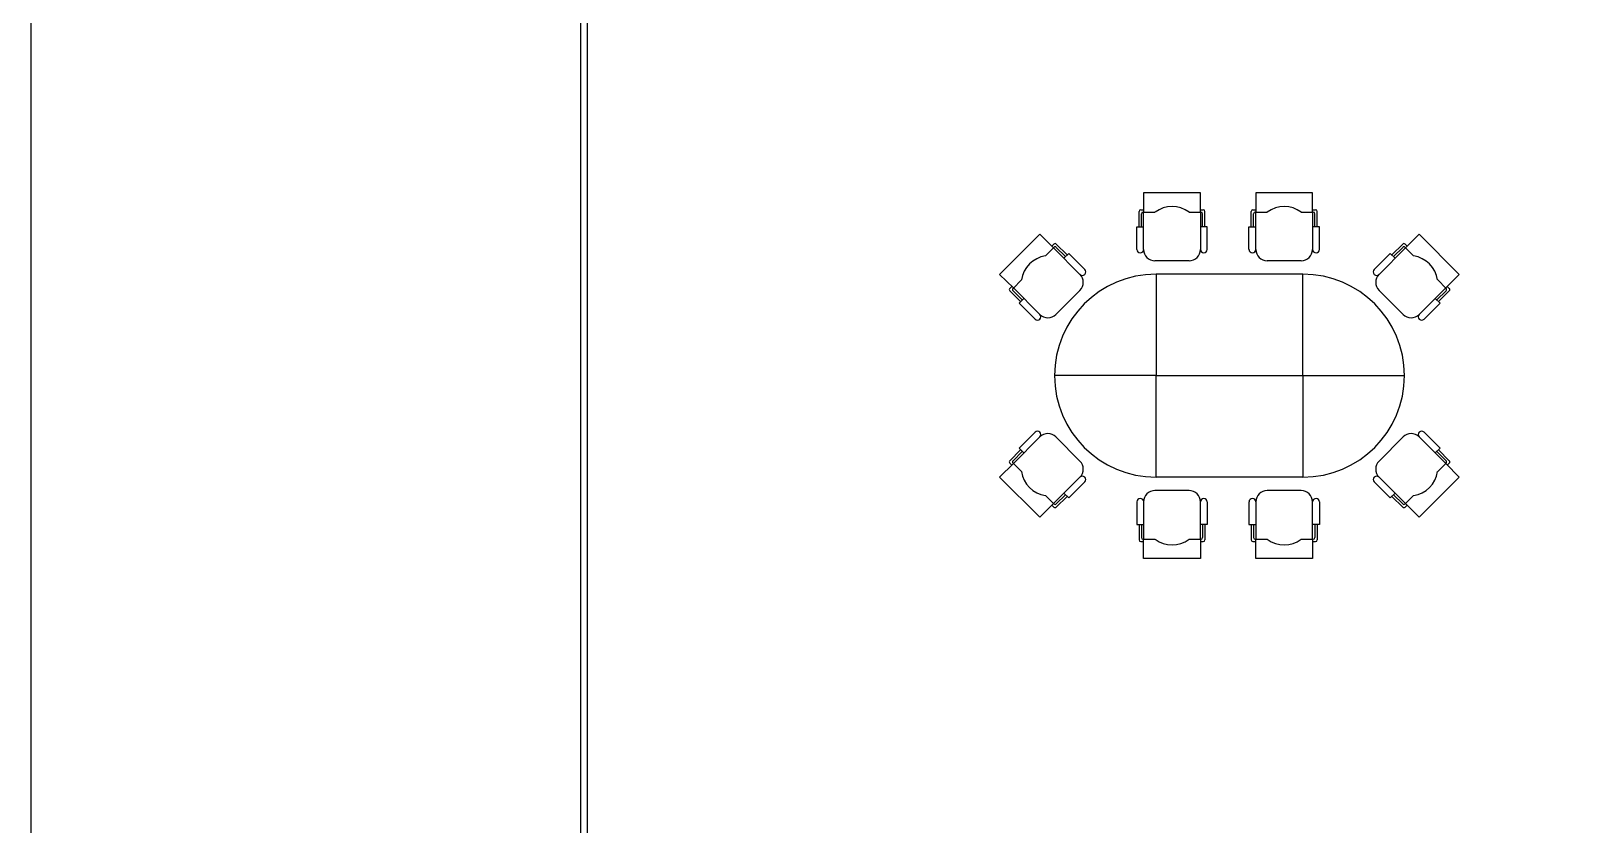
# Model space of a CAD drawing. Header units: millimetres. Extents: x 391350 to 515311, y -283575 to -199845.
# Drawn here: x 391350 to 403015, y -227621 to -221675 of the extents above; entities that cross this region are included whole.
import ezdxf

# ---------------------------------------------------------------- set-up
doc = ezdxf.new("R2010")
doc.units = ezdxf.units.MM

msp = doc.modelspace()

# ---------------------------------------------------------------- linework, layer by layer
at = {"color": 0}
for p, q in [((395466, -235180), (395466, -215773)), ((395516, -233311), (395516, -215773)), ((399681, -222886), (399681, -223031)), ((400106, -222886), (399681, -222886)), ((400106, -223031), (400106, -222886)), ((400946, -222886), (400521, -222886)), ((400521, -222886), (400521, -223031)), ((400946, -223031), (400946, -222886)), ((399647, -223141), (399647, -223026)), ((399660, -223014), (399681, -223014)), ((400106, -223014), (400127, -223014)), ((400140, -223141), (400140, -223026)), ((400487, -223141), (400487, -223026)), ((400500, -223014), (400521, -223014)), ((400946, -223014), (400968, -223014)), ((400980, -223141), (400980, -223026)), ((399664, -223141), (399664, -223043)), ((399677, -223031), (399766, -223031)), ((399681, -223311), (399681, -223031)), ((400021, -223031), (400110, -223031)), ((400106, -223031), (400106, -223311)), ((400123, -223141), (400123, -223043)), ((400504, -223141), (400504, -223043)), ((400517, -223031), (400606, -223031)), ((400521, -223311), (400521, -223031)), ((400861, -223031), (400951, -223031)), ((400946, -223031), (400946, -223311)), ((400963, -223141), (400963, -223043)), ((398603, -223497), (398904, -223196)), ((398904, -223196), (399006, -223298)), ((401744, -223196), (401642, -223298)), ((402045, -223497), (401744, -223196)), ((399009, -223295), (398946, -223358)), ((399009, -223271), (398994, -223286)), ((399204, -223497), (399006, -223298)), ((399108, -223352), (399027, -223271)), ((399096, -223364), (399027, -223295)), ((401444, -223497), (401642, -223298)), ((401540, -223352), (401621, -223271)), ((401552, -223364), (401621, -223295)), ((401639, -223271), (401654, -223286)), ((401639, -223295), (401702, -223358)), ((400021, -223396), (399766, -223396)), ((400861, -223396), (400606, -223396)), ((398706, -223599), (398603, -223497)), ((398694, -223587), (398679, -223602)), ((398766, -223539), (398703, -223602)), ((398706, -223599), (398904, -223797)), ((401943, -223599), (401744, -223797)), ((401883, -223539), (401946, -223602)), ((401943, -223599), (402045, -223497)), ((401955, -223587), (401970, -223602)), ((398760, -223701), (398679, -223620)), ((398772, -223689), (398703, -223620)), ((399024, -223797), (399204, -223617)), ((401624, -223797), (401444, -223617)), ((401877, -223689), (401946, -223620)), ((401889, -223701), (401970, -223620)), ((399774, -224256), (399014, -224256)), ((400874, -224256), (401634, -224256)), ((398706, -224914), (398904, -224715)), ((399024, -224715), (399204, -224896)), ((401624, -224715), (401444, -224896)), ((401943, -224914), (401744, -224715)), ((398760, -224811), (398679, -224893)), ((398772, -224823), (398703, -224893)), ((401877, -224823), (401946, -224893)), ((401889, -224811), (401970, -224893)), ((398706, -224914), (398603, -225016)), ((398694, -224926), (398679, -224911)), ((398766, -224974), (398703, -224911)), ((401883, -224974), (401946, -224911)), ((401943, -224914), (402045, -225016)), ((401955, -224926), (401970, -224911)), ((398603, -225016), (398904, -225316)), ((399204, -225016), (399006, -225214)), ((400021, -225116), (399766, -225116)), ((400861, -225116), (400606, -225116)), ((401444, -225016), (401642, -225214)), ((402045, -225016), (401744, -225316)), ((398904, -225316), (399006, -225214)), ((399009, -225217), (398946, -225154)), ((399009, -225241), (398994, -225226)), ((399096, -225148), (399027, -225217)), ((399108, -225160), (399027, -225241)), ((399681, -225201), (399681, -225482)), ((400106, -225482), (400106, -225201)), ((400521, -225201), (400521, -225482)), ((400946, -225482), (400946, -225201)), ((401540, -225160), (401621, -225241)), ((401552, -225148), (401621, -225217)), ((401639, -225217), (401702, -225154)), ((401639, -225241), (401654, -225226)), ((401744, -225316), (401642, -225214)), ((399647, -225371), (399647, -225486)), ((399664, -225371), (399664, -225469)), ((400123, -225371), (400123, -225469)), ((400140, -225371), (400140, -225486)), ((400487, -225371), (400487, -225486)), ((400504, -225371), (400504, -225469)), ((400963, -225371), (400963, -225469)), ((400980, -225371), (400980, -225486)), ((399660, -225499), (399681, -225499)), ((399677, -225482), (399766, -225482)), ((399681, -225626), (399681, -225482)), ((400021, -225482), (400110, -225482)), ((400106, -225482), (400106, -225626)), ((400106, -225499), (400127, -225499)), ((400500, -225499), (400521, -225499)), ((400517, -225482), (400606, -225482)), ((400521, -225626), (400521, -225482)), ((400861, -225482), (400951, -225482)), ((400946, -225482), (400946, -225626)), ((400946, -225499), (400968, -225499)), ((400106, -225626), (399681, -225626)), ((400946, -225626), (400521, -225626))]:
    msp.add_line(p, q, dxfattribs=at)
for points in [[(391350, -204650), (449973, -204650), (449973, -239526), (391350, -239526)], [(399774, -224256), (400874, -224256), (400874, -223496), (399774, -223496)], [(399774, -224256), (400874, -224256), (400874, -225016), (399774, -225016)]]:
    msp.add_lwpolyline(points, close=True, dxfattribs=at)
for points in [[(399630, -223311), (399630, -223141), (399681, -223141)], [(400157, -223311), (400157, -223141), (400106, -223141)], [(400470, -223311), (400470, -223141), (400521, -223141)], [(400997, -223311), (400997, -223141), (400946, -223141)], [(399240, -223461), (399120, -223340), (399084, -223376)], [(401408, -223461), (401528, -223340), (401564, -223376)], [(398868, -223833), (398748, -223713), (398784, -223677)], [(401781, -223833), (401901, -223713), (401865, -223677)], [(398868, -224679), (398748, -224799), (398784, -224835)], [(401781, -224679), (401901, -224799), (401865, -224835)], [(399240, -225052), (399120, -225172), (399084, -225136)], [(401408, -225052), (401528, -225172), (401564, -225136)], [(399630, -225201), (399630, -225371), (399681, -225371)], [(400157, -225201), (400157, -225371), (400106, -225371)], [(400470, -225201), (400470, -225371), (400521, -225371)], [(400997, -225201), (400997, -225371), (400946, -225371)]]:
    msp.add_lwpolyline(points, dxfattribs=at)
for centre, radius, start, end in [((399660, -223026), 12.8, 90, 180), ((399894, -223201), 212, 53.1301, 126.8699), ((400127, -223026), 12.8, 0, 90), ((400500, -223026), 12.8, 90, 180), ((400734, -223201), 212, 53.1301, 126.8699), ((400968, -223026), 12.8, 0, 90), ((399677, -223043), 12.8, 90, 180), ((400110, -223043), 12.8, 0, 90), ((400517, -223043), 12.8, 90, 180), ((400951, -223043), 12.8, 0, 90), ((398976, -223569), 212, 98.1301, 171.8699), ((399018, -223280), 12.8, 45, 135), ((399018, -223304), 12.8, 45, 135), ((399656, -223311), 25.5, 180, 0), ((399766, -223311), 85, 180, 270), ((400021, -223311), 85, 270, 0), ((400132, -223311), 25.5, 180, 0), ((400496, -223311), 25.5, 180, 0), ((400606, -223311), 85, 180, 270), ((400861, -223311), 85, 270, 0), ((400972, -223311), 25.5, 180, 0), ((401630, -223280), 12.8, 45, 135), ((401630, -223304), 12.8, 45, 135), ((401672, -223569), 212, 8.1301, 81.8699), ((399222, -223479), 25.5, 225, 45), ((401426, -223479), 25.5, 135, 315), ((398688, -223611), 12.8, 135, 225), ((398712, -223611), 12.8, 135, 225), ((399774, -224256), 760, 90, 270), ((399144, -223557), 85, 315, 45), ((400874, -224256), 760, 270, 90), ((401504, -223557), 85, 135, 225), ((401937, -223611), 12.8, 315, 45), ((401961, -223611), 12.8, 315, 45), ((398886, -223815), 25.5, 225, 45), ((398964, -223737), 85, 225, 315), ((401684, -223737), 85, 225, 315), ((401763, -223815), 25.5, 135, 315), ((398886, -224697), 25.5, 315, 135), ((398964, -224775), 85, 45, 135), ((401684, -224775), 85, 45, 135), ((401763, -224697), 25.5, 45, 225), ((398688, -224902), 12.8, 135, 225), ((398712, -224902), 12.8, 135, 225), ((399144, -224956), 85, 315, 45), ((401504, -224956), 85, 135, 225), ((401937, -224902), 12.8, 315, 45), ((401961, -224902), 12.8, 315, 45), ((398976, -224944), 212, 188.1301, 261.8699), ((399222, -225034), 25.5, 315, 135), ((401426, -225034), 25.5, 45, 225), ((401672, -224944), 212, 278.1301, 351.8699), ((399766, -225201), 85, 90, 180), ((400021, -225201), 85, 0, 90), ((400606, -225201), 85, 90, 180), ((400861, -225201), 85, 0, 90), ((399018, -225208), 12.8, 225, 315), ((399018, -225232), 12.8, 225, 315), ((399656, -225201), 25.5, 0, 180), ((400132, -225201), 25.5, 0, 180), ((400496, -225201), 25.5, 0, 180), ((400972, -225201), 25.5, 0, 180), ((401630, -225208), 12.8, 225, 315), ((401630, -225232), 12.8, 225, 315), ((399677, -225469), 12.8, 180, 270), ((400110, -225469), 12.8, 270, 0), ((400517, -225469), 12.8, 180, 270), ((400951, -225469), 12.8, 270, 0), ((399660, -225486), 12.8, 180, 270), ((399894, -225312), 212, 233.1301, 306.8699), ((400127, -225486), 12.8, 270, 0), ((400500, -225486), 12.8, 180, 270), ((400734, -225312), 212, 233.1301, 306.8699), ((400968, -225486), 12.8, 270, 0)]:
    msp.add_arc(centre, radius, start, end, dxfattribs=at)

doc.saveas('drawing.dxf')
